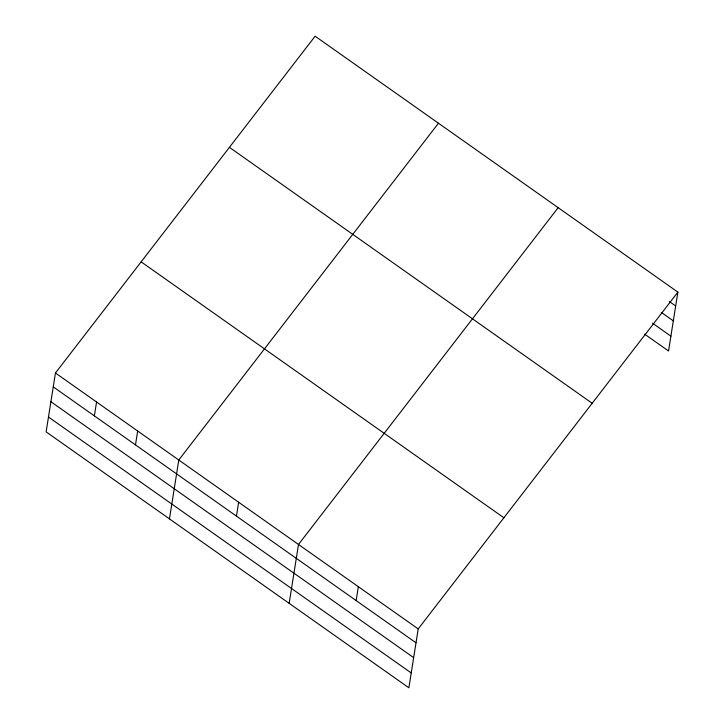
<?xml version="1.0" encoding="UTF-8"?>
<svg xmlns="http://www.w3.org/2000/svg" width="724" height="724" viewBox="0 0 724 724"><rect width="100%" height="100%" fill="white"/><g stroke="black" fill="none" stroke-linecap="round" stroke-linejoin="round"><path stroke-width="1.09" d="M55.449 372.996L46.128 431.875L408.879 687.8L418.201 628.921L677.872 292.125L315.121 36.2L55.449 372.996L418.201 628.921M94.364 415.875L96.564 402.001M135.478 444.88L137.678 431.006M169.461 518.891L178.783 460.012L438.463 123.216M236.44 516.112L238.639 502.239M289.166 603.345L298.496 544.466L558.168 207.67M356.154 600.567L358.344 586.693M677.872 292.125L668.551 351.004L644.604 334.117M669.229 301.446L675.682 305.999M661.356 312.406L673.329 320.85M652.487 323.157L670.904 336.153M229.436 147.343L592.187 403.268M141.144 261.853L503.895 517.778M53.25 386.869L416.001 642.794M50.897 401.72L413.648 657.645M48.481 417.024L411.223 672.949"/></g></svg>
